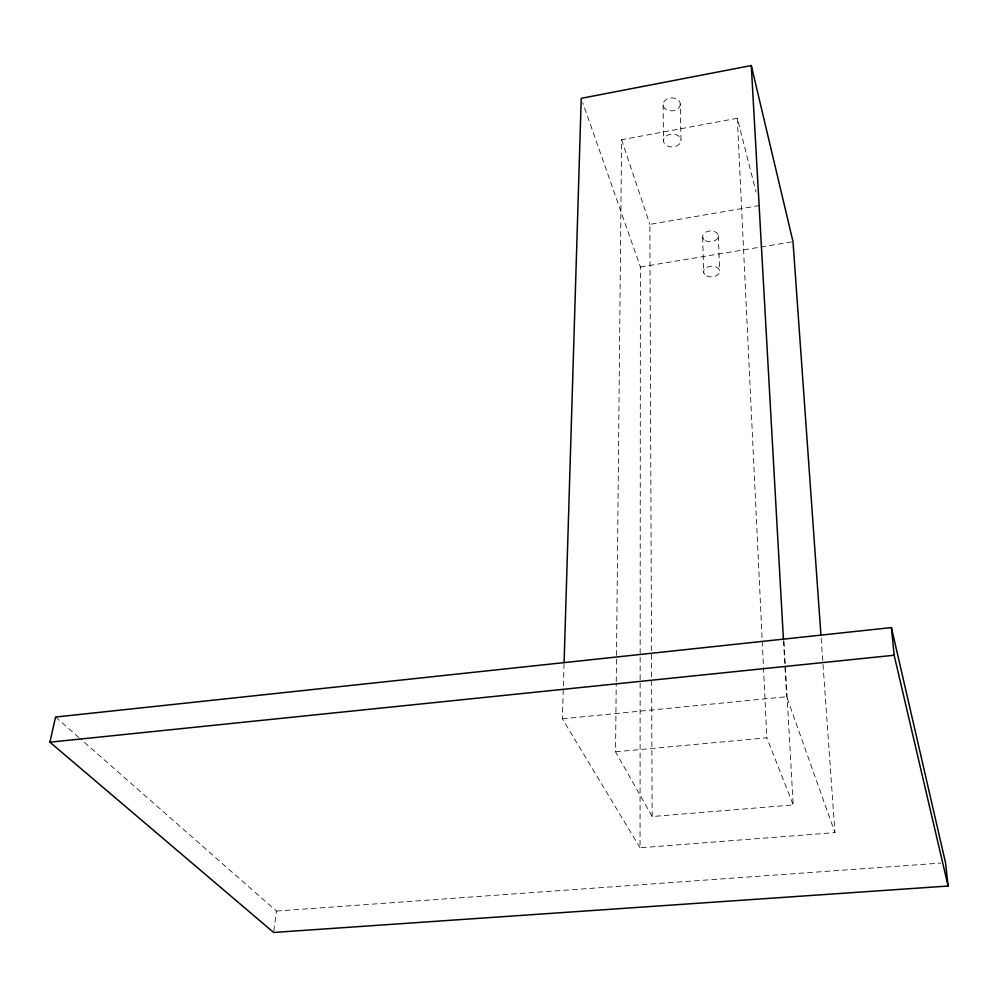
<?xml version="1.0" encoding="UTF-8"?>
<svg xmlns="http://www.w3.org/2000/svg" width="998" height="998" viewBox="0 0 998 998"><rect width="100%" height="100%" fill="white"/><g stroke="black" fill="none" stroke-linecap="round" stroke-linejoin="round"><path stroke-width="0.75" stroke-dasharray="4.99 3.74" d="M821.154 638.233L834.939 832.606L640.042 847.776L640.142 681.172M640.142 679.613L640.379 266.977L582.782 102.744M784.004 641.452L793.185 804.924L652.156 816.539L615.554 751.818L616.228 683.281M616.253 681.721L621.604 139.72L737.322 118.263L756.06 191.99M640.042 847.776L562.385 718.797L564.032 664.369M273.839 930.922L276.421 911.062L80.09 738.607M652.156 816.539L649.86 224.363L759.49 205.526M640.379 266.977L759.428 247.255M760.95 247.005L791.476 241.94M562.385 718.797L786.649 696.716L834.939 832.606M615.554 751.818L766.826 737.796L793.185 804.924M276.421 911.062L940.877 863.083M55.551 717.051L78.917 737.584M621.604 139.72L649.86 224.363M783.505 640.741L786.649 696.716M737.322 118.263L762.16 639.73M762.235 641.29L766.826 737.796M718.335 235.553L719.608 270.795M702.667 237.125L703.677 272.342M680.299 104.029A8.595 6.462 -3.2 0 1 667.587 110.154A8.595 6.462 -3.2 0 1 667.25 98.964A8.595 6.462 -3.2 0 1 680.299 104.029L680.998 140.207A8.745 6.425 -2.8 0 1 668.061 146.282A8.745 6.425 -2.8 0 1 667.712 135.167A8.745 6.425 -2.8 0 1 680.998 140.207M663.121 104.79L663.52 140.955M705.486 240.643A7.884 5.402 -3.4 0 0 718.261 236.963A7.884 5.402 -3.4 0 0 707.732 231.349A7.884 5.402 -3.4 0 0 705.486 240.643M706.547 275.835A8.009 5.352 -3.1 0 0 719.533 272.204A8.009 5.352 -3.1 0 0 708.83 266.616A8.009 5.352 -3.1 0 0 706.547 275.835"/><path stroke-width="1.5" d="M564.082 662.809L581.235 98.34L751.282 65.544L793.011 241.691L820.93 635.115M49.9 742.175L55.551 717.051L891.414 627.58L945.53 862.746L948.1 886.037L273.639 932.456L49.9 742.175L894.158 655.237L948.1 886.037M891.414 627.58L894.158 655.237M751.282 65.544L783.418 639.194"/></g></svg>
